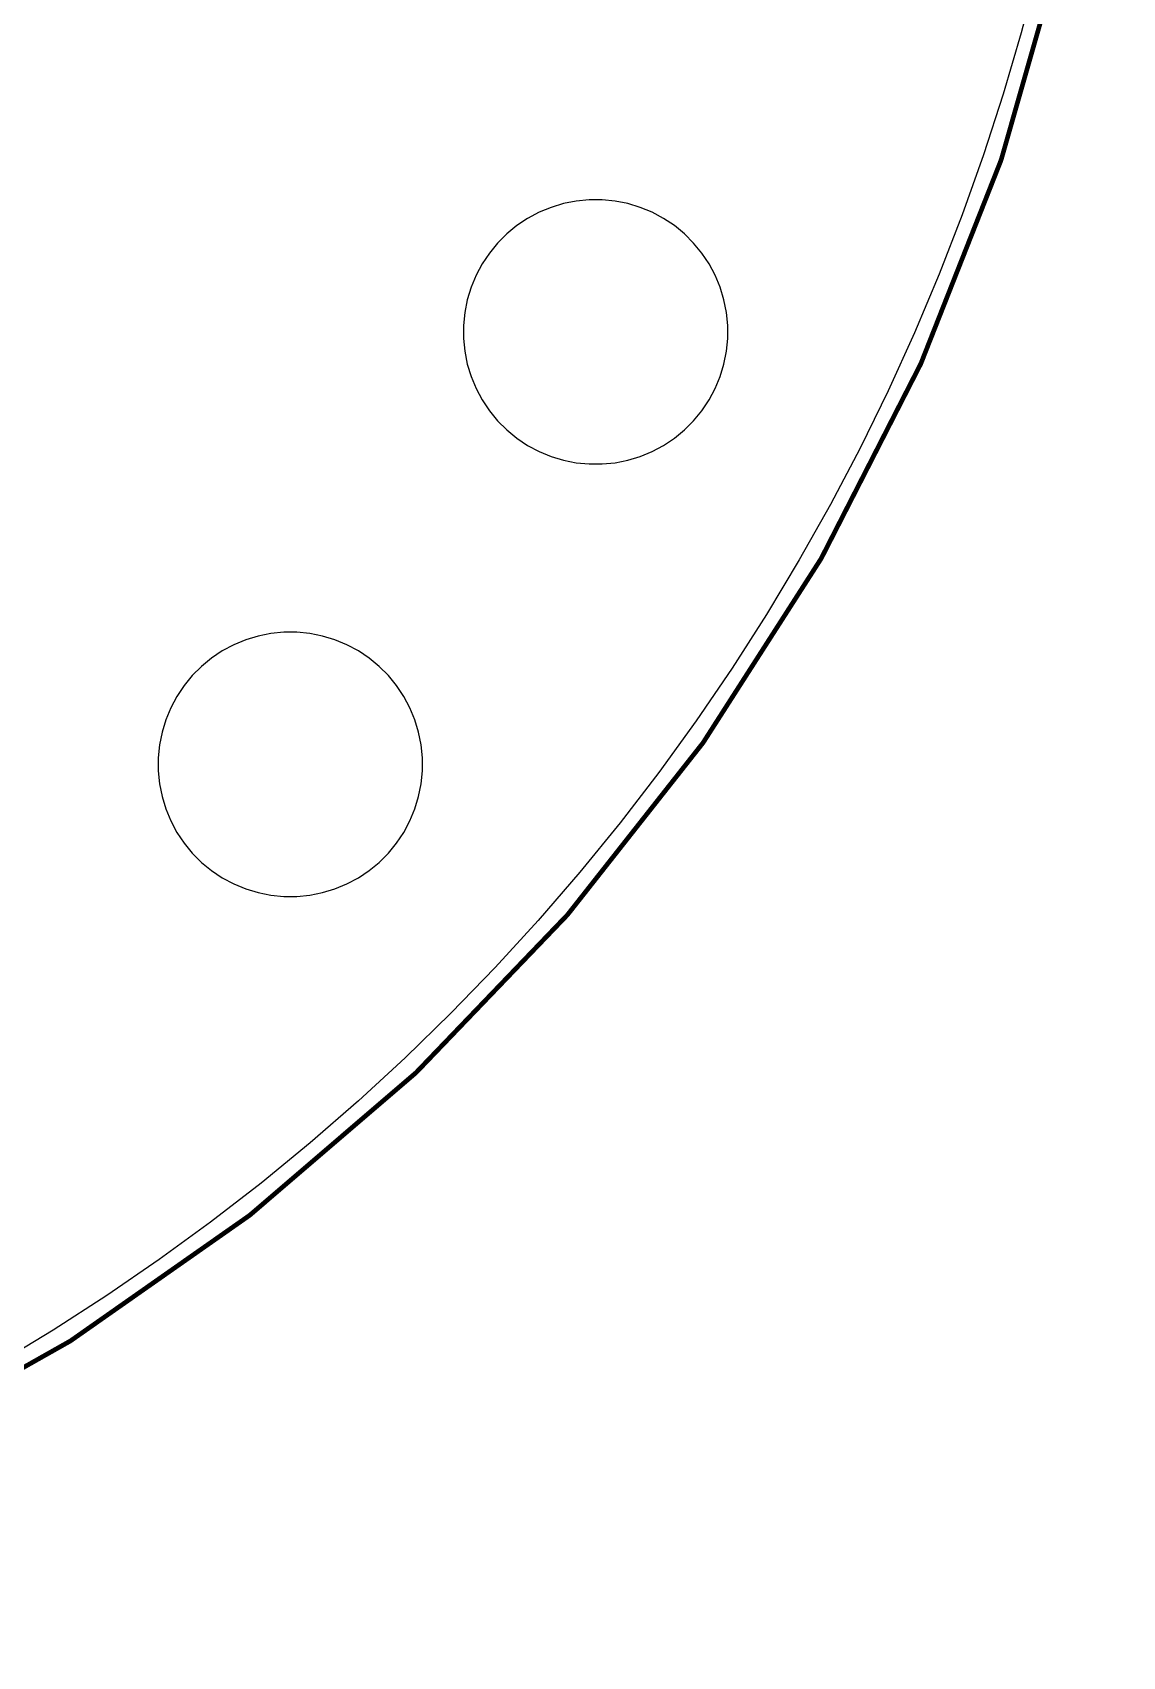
# Model space of a CAD drawing. Header units: millimetres. Extents: x -123 to 123, y -121 to 123.
# Drawn here: x 63.4 to 122.8, y -120.9 to -32.4 of the extents above; entities that cross this region are included whole.
import ezdxf

# ---------------------------------------------------------------- set-up
doc = ezdxf.new("R2010")
doc.units = ezdxf.units.MM
for name, color, linetype in [('BottomLayer', 5, 'Continuous'), ('Mechanical1', 6, 'Continuous'), ('MultiLayer', 9, 'Continuous'), ('TopLayer', 1, 'Continuous')]:
    doc.layers.add(name, color=color, linetype=linetype)

msp = doc.modelspace()

# ---------------------------------------------------------------- linework, layer by layer
at = {"layer": 'BottomLayer'}
for p, q in [((118.114, -29.085), (117.236, -32.444)), ((117.236, -32.444), (116.262, -35.776)), ((116.262, -35.776), (115.194, -39.079)), ((115.194, -39.079), (114.032, -42.35)), ((93.698, -41.534), (92.994, -41.603)), ((94.406, -41.534), (93.698, -41.534)), ((95.11, -41.603), (94.406, -41.534)), ((90.97, -42.218), (90.346, -42.551)), ((91.624, -41.947), (90.97, -42.218)), ((92.301, -41.741), (91.624, -41.947)), ((92.994, -41.603), (92.301, -41.741)), ((95.804, -41.741), (95.11, -41.603)), ((96.481, -41.947), (95.804, -41.741)), ((97.134, -42.218), (96.481, -41.947)), ((97.758, -42.551), (97.134, -42.218)), ((114.032, -42.35), (112.777, -45.587)), ((89.758, -42.944), (89.211, -43.393)), ((90.346, -42.551), (89.758, -42.944)), ((98.346, -42.944), (97.758, -42.551)), ((98.893, -43.393), (98.346, -42.944)), ((88.711, -43.893), (88.262, -44.44)), ((89.211, -43.393), (88.711, -43.893)), ((99.393, -43.893), (98.893, -43.393)), ((99.842, -44.44), (99.393, -43.893)), ((87.869, -45.028), (87.536, -45.652)), ((88.262, -44.44), (87.869, -45.028)), ((100.235, -45.028), (99.842, -44.44)), ((100.568, -45.652), (100.235, -45.028)), ((87.536, -45.652), (87.265, -46.305)), ((100.839, -46.305), (100.568, -45.652)), ((112.777, -45.587), (111.43, -48.787)), ((87.265, -46.305), (87.06, -46.982)), ((101.045, -46.982), (100.839, -46.305)), ((86.922, -47.676), (86.852, -48.38)), ((87.06, -46.982), (86.922, -47.676)), ((101.183, -47.676), (101.045, -46.982)), ((101.252, -48.38), (101.183, -47.676)), ((86.852, -48.38), (86.852, -48.734)), ((101.252, -48.734), (101.252, -48.38)), ((86.852, -48.734), (86.852, -49.088)), ((86.852, -49.088), (86.922, -49.792)), ((101.183, -49.792), (101.252, -49.088)), ((101.252, -49.088), (101.252, -48.734)), ((111.43, -48.787), (109.993, -51.946)), ((86.922, -49.792), (87.06, -50.485)), ((101.045, -50.485), (101.183, -49.792)), ((87.06, -50.485), (87.265, -51.162)), ((87.265, -51.162), (87.536, -51.816)), ((100.568, -51.816), (100.839, -51.162)), ((100.839, -51.162), (101.045, -50.485)), ((87.536, -51.816), (87.869, -52.44)), ((100.235, -52.44), (100.568, -51.816)), ((109.993, -51.946), (108.465, -55.064)), ((87.869, -52.44), (88.262, -53.028)), ((88.262, -53.028), (88.711, -53.575)), ((99.393, -53.575), (99.842, -53.028)), ((99.842, -53.028), (100.235, -52.44)), ((88.711, -53.575), (89.211, -54.075)), ((98.893, -54.075), (99.393, -53.575)), ((89.211, -54.075), (89.758, -54.524)), ((89.758, -54.524), (90.346, -54.917)), ((97.758, -54.917), (98.346, -54.524)), ((98.346, -54.524), (98.893, -54.075)), ((90.346, -54.917), (90.97, -55.25)), ((90.97, -55.25), (91.624, -55.521)), ((91.624, -55.521), (92.301, -55.726)), ((92.301, -55.726), (92.994, -55.864)), ((95.11, -55.864), (95.804, -55.726)), ((95.804, -55.726), (96.481, -55.521)), ((96.481, -55.521), (97.134, -55.25)), ((97.134, -55.25), (97.758, -54.917)), ((108.465, -55.064), (106.85, -58.137)), ((92.994, -55.864), (93.698, -55.934)), ((93.698, -55.934), (94.406, -55.934)), ((94.406, -55.934), (95.11, -55.864)), ((106.85, -58.137), (105.148, -61.162)), ((105.148, -61.162), (103.36, -64.137)), ((103.36, -64.137), (101.487, -67.061)), ((75.665, -65.309), (74.988, -65.515)), ((76.358, -65.171), (75.665, -65.309)), ((77.062, -65.102), (76.358, -65.171)), ((77.77, -65.102), (77.062, -65.102)), ((78.474, -65.171), (77.77, -65.102)), ((79.168, -65.309), (78.474, -65.171)), ((79.845, -65.515), (79.168, -65.309)), ((73.71, -66.119), (73.122, -66.512)), ((74.334, -65.785), (73.71, -66.119)), ((74.988, -65.515), (74.334, -65.785)), ((80.498, -65.785), (79.845, -65.515)), ((81.122, -66.119), (80.498, -65.785)), ((81.71, -66.512), (81.122, -66.119)), ((72.575, -66.961), (72.075, -67.461)), ((73.122, -66.512), (72.575, -66.961)), ((82.257, -66.961), (81.71, -66.512)), ((82.757, -67.461), (82.257, -66.961)), ((101.487, -67.061), (99.532, -69.929)), ((71.626, -68.008), (71.233, -68.596)), ((72.075, -67.461), (71.626, -68.008)), ((83.206, -68.008), (82.757, -67.461)), ((83.599, -68.596), (83.206, -68.008)), ((71.233, -68.596), (70.9, -69.22)), ((83.933, -69.22), (83.599, -68.596)), ((70.629, -69.873), (70.424, -70.55)), ((70.9, -69.22), (70.629, -69.873)), ((84.203, -69.873), (83.933, -69.22)), ((84.409, -70.55), (84.203, -69.873)), ((70.424, -70.55), (70.286, -71.244)), ((84.547, -71.244), (84.409, -70.55)), ((99.532, -69.929), (97.496, -72.741)), ((70.286, -71.244), (70.216, -71.948)), ((84.616, -71.948), (84.547, -71.244)), ((70.216, -71.948), (70.216, -72.302)), ((70.216, -72.302), (70.216, -72.655)), ((84.616, -72.302), (84.616, -71.948)), ((84.616, -72.655), (84.616, -72.302)), ((70.216, -72.655), (70.286, -73.359)), ((70.286, -73.359), (70.424, -74.053)), ((84.409, -74.053), (84.547, -73.359)), ((84.547, -73.359), (84.616, -72.655)), ((97.496, -72.741), (95.381, -75.494)), ((70.424, -74.053), (70.629, -74.73)), ((84.203, -74.73), (84.409, -74.053)), ((70.629, -74.73), (70.9, -75.384)), ((83.933, -75.384), (84.203, -74.73)), ((70.9, -75.384), (71.233, -76.008)), ((71.233, -76.008), (71.626, -76.596)), ((83.206, -76.596), (83.599, -76.008)), ((83.599, -76.008), (83.933, -75.384)), ((95.381, -75.494), (93.188, -78.185)), ((71.626, -76.596), (72.075, -77.143)), ((82.757, -77.143), (83.206, -76.596)), ((72.075, -77.143), (72.575, -77.643)), ((72.575, -77.643), (73.122, -78.092)), ((81.71, -78.092), (82.257, -77.643)), ((82.257, -77.643), (82.757, -77.143)), ((73.122, -78.092), (73.71, -78.485)), ((73.71, -78.485), (74.334, -78.818)), ((80.498, -78.818), (81.122, -78.485)), ((81.122, -78.485), (81.71, -78.092)), ((93.188, -78.185), (90.919, -80.812)), ((74.334, -78.818), (74.988, -79.089)), ((74.988, -79.089), (75.665, -79.294)), ((75.665, -79.294), (76.358, -79.432)), ((76.358, -79.432), (77.062, -79.501)), ((77.062, -79.501), (77.77, -79.501)), ((77.77, -79.501), (78.474, -79.432)), ((78.474, -79.432), (79.168, -79.294)), ((79.168, -79.294), (79.845, -79.089)), ((79.845, -79.089), (80.498, -78.818)), ((90.919, -80.812), (88.576, -83.373)), ((88.576, -83.373), (86.161, -85.867)), ((86.161, -85.867), (83.675, -88.291)), ((83.675, -88.291), (81.122, -90.642)), ((81.122, -90.642), (78.502, -92.92)), ((78.502, -92.92), (75.819, -95.123)), ((75.819, -95.123), (73.074, -97.247)), ((73.074, -97.247), (70.269, -99.293)), ((70.269, -99.293), (67.407, -101.258)), ((67.407, -101.258), (64.49, -103.14)), ((64.49, -103.14), (61.521, -104.938))]:
    msp.add_line(p, q, dxfattribs=at)
at = {"layer": 'Mechanical1', "const_width": 0.254}
msp.add_lwpolyline([(-21.173, -120.797, -11.497626), (21.173, -120.797)], format="xyb", dxfattribs=at)
at = {"layer": 'MultiLayer'}
for p, q in [((93.698, -41.534), (92.994, -41.603)), ((94.052, -41.534), (93.698, -41.534)), ((94.406, -41.534), (94.052, -41.534)), ((95.11, -41.603), (94.406, -41.534)), ((90.97, -42.218), (90.346, -42.551)), ((91.624, -41.947), (90.97, -42.218)), ((92.301, -41.741), (91.624, -41.947)), ((92.994, -41.603), (92.301, -41.741)), ((95.804, -41.741), (95.11, -41.603)), ((96.481, -41.947), (95.804, -41.741)), ((97.134, -42.218), (96.481, -41.947)), ((97.758, -42.551), (97.134, -42.218)), ((89.758, -42.944), (89.211, -43.393)), ((90.346, -42.551), (89.758, -42.944)), ((98.346, -42.944), (97.758, -42.551)), ((98.893, -43.393), (98.346, -42.944)), ((88.711, -43.893), (88.262, -44.44)), ((89.211, -43.393), (88.711, -43.893)), ((99.393, -43.893), (98.893, -43.393)), ((99.842, -44.44), (99.393, -43.893)), ((87.869, -45.028), (87.536, -45.652)), ((88.262, -44.44), (87.869, -45.028)), ((100.235, -45.028), (99.842, -44.44)), ((100.568, -45.652), (100.235, -45.028)), ((87.536, -45.652), (87.265, -46.305)), ((100.839, -46.305), (100.568, -45.652)), ((87.265, -46.305), (87.06, -46.982)), ((101.045, -46.982), (100.839, -46.305)), ((86.922, -47.676), (86.852, -48.38)), ((87.06, -46.982), (86.922, -47.676)), ((101.183, -47.676), (101.045, -46.982)), ((101.252, -48.38), (101.183, -47.676)), ((86.852, -48.38), (86.852, -48.734)), ((101.252, -48.734), (101.252, -48.38)), ((86.852, -48.734), (86.852, -48.734)), ((86.852, -48.734), (86.852, -49.088)), ((86.852, -49.088), (86.922, -49.792)), ((101.183, -49.792), (101.252, -49.088)), ((101.252, -49.088), (101.252, -48.734)), ((86.922, -49.792), (87.06, -50.485)), ((101.045, -50.485), (101.183, -49.792)), ((87.06, -50.485), (87.265, -51.162)), ((87.265, -51.162), (87.536, -51.816)), ((100.568, -51.816), (100.839, -51.162)), ((100.839, -51.162), (101.045, -50.485)), ((87.536, -51.816), (87.869, -52.44)), ((100.235, -52.44), (100.568, -51.816)), ((87.869, -52.44), (88.262, -53.028)), ((88.262, -53.028), (88.711, -53.575)), ((99.393, -53.575), (99.842, -53.028)), ((99.842, -53.028), (100.235, -52.44)), ((88.711, -53.575), (89.211, -54.075)), ((98.893, -54.075), (99.393, -53.575)), ((89.211, -54.075), (89.758, -54.524)), ((89.758, -54.524), (90.346, -54.917)), ((97.758, -54.917), (98.346, -54.524)), ((98.346, -54.524), (98.893, -54.075)), ((90.346, -54.917), (90.97, -55.25)), ((90.97, -55.25), (91.624, -55.521)), ((91.624, -55.521), (92.301, -55.726)), ((92.301, -55.726), (92.994, -55.864)), ((95.11, -55.864), (95.804, -55.726)), ((95.804, -55.726), (96.481, -55.521)), ((96.481, -55.521), (97.134, -55.25)), ((97.134, -55.25), (97.758, -54.917)), ((92.994, -55.864), (93.698, -55.934)), ((93.698, -55.934), (94.052, -55.934)), ((94.052, -55.934), (94.406, -55.934)), ((94.406, -55.934), (95.11, -55.864)), ((75.665, -65.309), (74.988, -65.515)), ((76.358, -65.171), (75.665, -65.309)), ((77.062, -65.102), (76.358, -65.171)), ((77.416, -65.102), (77.062, -65.102)), ((77.77, -65.102), (77.416, -65.102)), ((78.474, -65.171), (77.77, -65.102)), ((79.168, -65.309), (78.474, -65.171)), ((79.845, -65.515), (79.168, -65.309)), ((73.71, -66.119), (73.122, -66.512)), ((74.334, -65.785), (73.71, -66.119)), ((74.988, -65.515), (74.334, -65.785)), ((80.498, -65.785), (79.845, -65.515)), ((81.122, -66.119), (80.498, -65.785)), ((81.71, -66.512), (81.122, -66.119)), ((72.575, -66.961), (72.075, -67.461)), ((73.122, -66.512), (72.575, -66.961)), ((82.257, -66.961), (81.71, -66.512)), ((82.757, -67.461), (82.257, -66.961)), ((71.626, -68.008), (71.233, -68.596)), ((72.075, -67.461), (71.626, -68.008)), ((83.206, -68.008), (82.757, -67.461)), ((83.599, -68.596), (83.206, -68.008)), ((71.233, -68.596), (70.9, -69.22)), ((83.933, -69.22), (83.599, -68.596)), ((70.629, -69.873), (70.424, -70.55)), ((70.9, -69.22), (70.629, -69.873)), ((84.203, -69.873), (83.933, -69.22)), ((84.409, -70.55), (84.203, -69.873)), ((70.424, -70.55), (70.286, -71.244)), ((84.547, -71.244), (84.409, -70.55)), ((70.286, -71.244), (70.216, -71.948)), ((84.616, -71.948), (84.547, -71.244)), ((70.216, -71.948), (70.216, -72.302)), ((70.216, -72.302), (70.216, -72.302)), ((70.216, -72.302), (70.216, -72.655)), ((84.616, -72.302), (84.616, -71.948)), ((84.616, -72.655), (84.616, -72.302)), ((70.216, -72.655), (70.286, -73.359)), ((70.286, -73.359), (70.424, -74.053)), ((84.409, -74.053), (84.547, -73.359)), ((84.547, -73.359), (84.616, -72.655)), ((70.424, -74.053), (70.629, -74.73)), ((84.203, -74.73), (84.409, -74.053)), ((70.629, -74.73), (70.9, -75.384)), ((83.933, -75.384), (84.203, -74.73)), ((70.9, -75.384), (71.233, -76.008)), ((71.233, -76.008), (71.626, -76.596)), ((83.206, -76.596), (83.599, -76.008)), ((83.599, -76.008), (83.933, -75.384)), ((71.626, -76.596), (72.075, -77.143)), ((82.757, -77.143), (83.206, -76.596)), ((72.075, -77.143), (72.575, -77.643)), ((72.575, -77.643), (73.122, -78.092)), ((81.71, -78.092), (82.257, -77.643)), ((82.257, -77.643), (82.757, -77.143)), ((73.122, -78.092), (73.71, -78.485)), ((73.71, -78.485), (74.334, -78.818)), ((80.498, -78.818), (81.122, -78.485)), ((81.122, -78.485), (81.71, -78.092)), ((74.334, -78.818), (74.988, -79.089)), ((74.988, -79.089), (75.665, -79.294)), ((75.665, -79.294), (76.358, -79.432)), ((76.358, -79.432), (77.062, -79.501)), ((77.062, -79.501), (77.416, -79.501)), ((77.416, -79.501), (77.77, -79.501)), ((77.77, -79.501), (78.474, -79.432)), ((78.474, -79.432), (79.168, -79.294)), ((79.168, -79.294), (79.845, -79.089)), ((79.845, -79.089), (80.498, -78.818))]:
    msp.add_line(p, q, dxfattribs=at)
at = {"layer": 'TopLayer'}
for p, q in [((118.114, -29.085), (117.236, -32.444)), ((117.236, -32.444), (116.262, -35.776)), ((116.262, -35.776), (115.194, -39.079)), ((115.194, -39.079), (114.032, -42.35)), ((93.698, -41.534), (92.994, -41.603)), ((94.406, -41.534), (93.698, -41.534)), ((95.11, -41.603), (94.406, -41.534)), ((90.97, -42.218), (90.346, -42.551)), ((91.624, -41.947), (90.97, -42.218)), ((92.301, -41.741), (91.624, -41.947)), ((92.994, -41.603), (92.301, -41.741)), ((95.804, -41.741), (95.11, -41.603)), ((96.481, -41.947), (95.804, -41.741)), ((97.134, -42.218), (96.481, -41.947)), ((97.758, -42.551), (97.134, -42.218)), ((114.032, -42.35), (112.777, -45.587)), ((89.758, -42.944), (89.211, -43.393)), ((90.346, -42.551), (89.758, -42.944)), ((98.346, -42.944), (97.758, -42.551)), ((98.893, -43.393), (98.346, -42.944)), ((88.711, -43.893), (88.262, -44.44)), ((89.211, -43.393), (88.711, -43.893)), ((99.393, -43.893), (98.893, -43.393)), ((99.842, -44.44), (99.393, -43.893)), ((87.869, -45.028), (87.536, -45.652)), ((88.262, -44.44), (87.869, -45.028)), ((100.235, -45.028), (99.842, -44.44)), ((100.568, -45.652), (100.235, -45.028)), ((87.536, -45.652), (87.265, -46.305)), ((100.839, -46.305), (100.568, -45.652)), ((112.777, -45.587), (111.43, -48.787)), ((87.265, -46.305), (87.06, -46.982)), ((101.045, -46.982), (100.839, -46.305)), ((86.922, -47.676), (86.852, -48.38)), ((87.06, -46.982), (86.922, -47.676)), ((101.183, -47.676), (101.045, -46.982)), ((101.252, -48.38), (101.183, -47.676)), ((86.852, -48.38), (86.852, -48.734)), ((101.252, -48.734), (101.252, -48.38)), ((86.852, -48.734), (86.852, -49.088)), ((86.852, -49.088), (86.922, -49.792)), ((101.183, -49.792), (101.252, -49.088)), ((101.252, -49.088), (101.252, -48.734)), ((111.43, -48.787), (109.993, -51.946)), ((86.922, -49.792), (87.06, -50.485)), ((101.045, -50.485), (101.183, -49.792)), ((87.06, -50.485), (87.265, -51.162)), ((87.265, -51.162), (87.536, -51.816)), ((100.568, -51.816), (100.839, -51.162)), ((100.839, -51.162), (101.045, -50.485)), ((87.536, -51.816), (87.869, -52.44)), ((100.235, -52.44), (100.568, -51.816)), ((109.993, -51.946), (108.465, -55.064)), ((87.869, -52.44), (88.262, -53.028)), ((88.262, -53.028), (88.711, -53.575)), ((99.393, -53.575), (99.842, -53.028)), ((99.842, -53.028), (100.235, -52.44)), ((88.711, -53.575), (89.211, -54.075)), ((98.893, -54.075), (99.393, -53.575)), ((89.211, -54.075), (89.758, -54.524)), ((89.758, -54.524), (90.346, -54.917)), ((97.758, -54.917), (98.346, -54.524)), ((98.346, -54.524), (98.893, -54.075)), ((90.346, -54.917), (90.97, -55.25)), ((90.97, -55.25), (91.624, -55.521)), ((91.624, -55.521), (92.301, -55.726)), ((92.301, -55.726), (92.994, -55.864)), ((95.11, -55.864), (95.804, -55.726)), ((95.804, -55.726), (96.481, -55.521)), ((96.481, -55.521), (97.134, -55.25)), ((97.134, -55.25), (97.758, -54.917)), ((108.465, -55.064), (106.85, -58.137)), ((92.994, -55.864), (93.698, -55.934)), ((93.698, -55.934), (94.406, -55.934)), ((94.406, -55.934), (95.11, -55.864)), ((106.85, -58.137), (105.148, -61.162)), ((105.148, -61.162), (103.36, -64.137)), ((103.36, -64.137), (101.487, -67.061)), ((75.665, -65.309), (74.988, -65.515)), ((76.358, -65.171), (75.665, -65.309)), ((77.062, -65.102), (76.358, -65.171)), ((77.77, -65.102), (77.062, -65.102)), ((78.474, -65.171), (77.77, -65.102)), ((79.168, -65.309), (78.474, -65.171)), ((79.845, -65.515), (79.168, -65.309)), ((73.71, -66.119), (73.122, -66.512)), ((74.334, -65.785), (73.71, -66.119)), ((74.988, -65.515), (74.334, -65.785)), ((80.498, -65.785), (79.845, -65.515)), ((81.122, -66.119), (80.498, -65.785)), ((81.71, -66.512), (81.122, -66.119)), ((72.575, -66.961), (72.075, -67.461)), ((73.122, -66.512), (72.575, -66.961)), ((82.257, -66.961), (81.71, -66.512)), ((82.757, -67.461), (82.257, -66.961)), ((101.487, -67.061), (99.532, -69.929)), ((71.626, -68.008), (71.233, -68.596)), ((72.075, -67.461), (71.626, -68.008)), ((83.206, -68.008), (82.757, -67.461)), ((83.599, -68.596), (83.206, -68.008)), ((71.233, -68.596), (70.9, -69.22)), ((83.933, -69.22), (83.599, -68.596)), ((70.629, -69.873), (70.424, -70.55)), ((70.9, -69.22), (70.629, -69.873)), ((84.203, -69.873), (83.933, -69.22)), ((84.409, -70.55), (84.203, -69.873)), ((70.424, -70.55), (70.286, -71.244)), ((84.547, -71.244), (84.409, -70.55)), ((99.532, -69.929), (97.496, -72.741)), ((70.286, -71.244), (70.216, -71.948)), ((84.616, -71.948), (84.547, -71.244)), ((70.216, -71.948), (70.216, -72.302)), ((70.216, -72.302), (70.216, -72.655)), ((84.616, -72.302), (84.616, -71.948)), ((84.616, -72.655), (84.616, -72.302)), ((70.216, -72.655), (70.286, -73.359)), ((70.286, -73.359), (70.424, -74.053)), ((84.409, -74.053), (84.547, -73.359)), ((84.547, -73.359), (84.616, -72.655)), ((97.496, -72.741), (95.381, -75.494)), ((70.424, -74.053), (70.629, -74.73)), ((84.203, -74.73), (84.409, -74.053)), ((70.629, -74.73), (70.9, -75.384)), ((83.933, -75.384), (84.203, -74.73)), ((70.9, -75.384), (71.233, -76.008)), ((71.233, -76.008), (71.626, -76.596)), ((83.206, -76.596), (83.599, -76.008)), ((83.599, -76.008), (83.933, -75.384)), ((95.381, -75.494), (93.188, -78.185)), ((71.626, -76.596), (72.075, -77.143)), ((82.757, -77.143), (83.206, -76.596)), ((72.075, -77.143), (72.575, -77.643)), ((72.575, -77.643), (73.122, -78.092)), ((81.71, -78.092), (82.257, -77.643)), ((82.257, -77.643), (82.757, -77.143)), ((73.122, -78.092), (73.71, -78.485)), ((73.71, -78.485), (74.334, -78.818)), ((80.498, -78.818), (81.122, -78.485)), ((81.122, -78.485), (81.71, -78.092)), ((93.188, -78.185), (90.919, -80.812)), ((74.334, -78.818), (74.988, -79.089)), ((74.988, -79.089), (75.665, -79.294)), ((75.665, -79.294), (76.358, -79.432)), ((76.358, -79.432), (77.062, -79.501)), ((77.062, -79.501), (77.77, -79.501)), ((77.77, -79.501), (78.474, -79.432)), ((78.474, -79.432), (79.168, -79.294)), ((79.168, -79.294), (79.845, -79.089)), ((79.845, -79.089), (80.498, -78.818)), ((90.919, -80.812), (88.576, -83.373)), ((88.576, -83.373), (86.161, -85.867)), ((86.161, -85.867), (83.675, -88.291)), ((83.675, -88.291), (81.122, -90.642)), ((81.122, -90.642), (78.502, -92.92)), ((78.502, -92.92), (75.819, -95.123)), ((75.819, -95.123), (73.074, -97.247)), ((73.074, -97.247), (70.269, -99.293)), ((70.269, -99.293), (67.407, -101.258)), ((67.407, -101.258), (64.49, -103.14)), ((64.49, -103.14), (61.521, -104.938))]:
    msp.add_line(p, q, dxfattribs=at)

doc.saveas('drawing.dxf')
